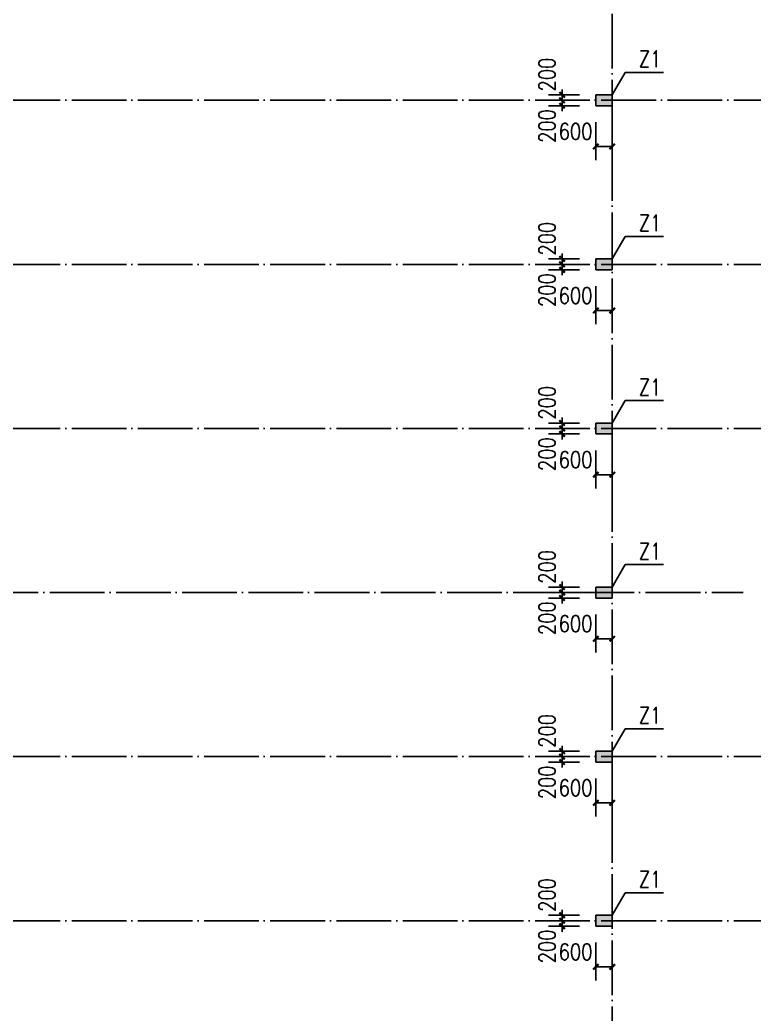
# Model space of a CAD drawing. Extents: x 31695611 to 39053694, y -59225 to 904195.
# Drawn here: x 38627255 to 38654095, y 796844 to 833200 of the extents above; entities that cross this region are included whole.
import ezdxf

# ---------------------------------------------------------------- set-up
doc = ezdxf.new("R2010")
doc.units = 0
doc.header["$LTSCALE"] = 1000
doc.header["$MEASUREMENT"] = 0
doc.linetypes.add('ACAD_ISO04W100', pattern=[30.5, 24, -3, 0.5, -3])
doc.linetypes.add('DOTE', pattern=[2.42, 2, -0.2, 0.02, -0.2])
doc.layers.get('0').update_dxf_attribs({"linetype": 'CONTINUOUS'})
doc.layers.get('DEFPOINTS').update_dxf_attribs({"linetype": 'CONTINUOUS'})
for name, color, linetype in [('COLUMN', 2, 'CONTINUOUS'), ('DOTE', 1, 'ACAD_ISO04W100'), ('PUB_DIM', 3, 'CONTINUOUS'), ('PUB_HATCH', 8, 'CONTINUOUS'), ('柱编号', 4, 'CONTINUOUS')]:
    doc.layers.add(name, color=color, linetype=linetype)
doc.styles.add('DIM_FONT', font='SIMPLEX.shx', dxfattribs={"width": 0.8})
doc.dimstyles.new('DIMN200', dxfattribs={"dimscale": 2, "dimtxt": 300, "dimasz": 100, "dimexe": 250, "dimexo": 300, "dimgap": 150, "dimtad": 1, "dimdec": 0, "dimzin": 0, "dimtxsty": 'DIM_FONT', "dimblk": 'ARCHTICK', "dimcen": 0.09, "dimclrt": 7, "dimazin": 3, "dimtfac": 1, "dimtdec": 0, "dimtix": 1, "dimtmove": 0, "dimatfit": 3, "dimtolj": 1, "dimtzin": 0})

# ---------------------------------------------------------------- blocks, each defined once
blk = doc.blocks.new('_ARCHTICK')
at = {"color": 0, "linetype": 'BYBLOCK', "const_width": 0.4}
blk.add_lwpolyline([(-0.5, -0.5), (0.5, 0.5)], dxfattribs=at)
blk = doc.blocks.new('*D718')
at = {"layer": 'DEFPOINTS', "color": 0}
for p in [(38648309, 830059), (38648909, 830059), (38648909, 828570)]:
    blk.add_point(p, dxfattribs=at)
at = {"layer": 'PUB_DIM', "color": 0}
for p, q in [((38648309, 829459), (38648309, 828070)), ((38648909, 829459), (38648909, 828070)), ((38648309, 828570), (38648909, 828570))]:
    blk.add_line(p, q, dxfattribs=at)
at = {"layer": 'PUB_DIM', "color": 0, "xscale": 200, "yscale": 200, "zscale": 200, "rotation": 180}
blk.add_blockref('_ARCHTICK', (38648309, 828570), dxfattribs=at)
at = {"layer": 'PUB_DIM', "color": 0, "xscale": 200, "yscale": 200, "zscale": 200}
blk.add_blockref('_ARCHTICK', (38648909, 828570), dxfattribs=at)
at = {"layer": 'PUB_DIM', "color": 7, "insert": (38647569, 829120), "char_height": 600, "attachment_point": 5, "style": 'DIM_FONT'}
blk.add_mtext('\\A1;600', dxfattribs=at)
blk = doc.blocks.new('*D719')
at = {"layer": 'DEFPOINTS', "color": 0}
for p in [(38647075, 830259), (38648309, 830259), (38648309, 830059)]:
    blk.add_point(p, dxfattribs=at)
at = {"layer": 'PUB_DIM', "color": 0}
for p, q in [((38647075, 830259), (38647075, 830459)), ((38647709, 830259), (38646575, 830259)), ((38647709, 830059), (38646575, 830059)), ((38647075, 830059), (38647075, 830259)), ((38647075, 830059), (38647075, 829859))]:
    blk.add_line(p, q, dxfattribs=at)
at = {"layer": 'PUB_DIM', "color": 0, "xscale": 200, "yscale": 200, "zscale": 200}
for p, rotation in [((38647075, 830259), 270), ((38647075, 830059), 90)]:
    blk.add_blockref('_ARCHTICK', p, dxfattribs=dict(at, rotation=rotation))
at = {"layer": 'PUB_DIM', "color": 7, "insert": (38646525, 829319), "char_height": 600, "attachment_point": 5, "rotation": 90, "style": 'DIM_FONT'}
blk.add_mtext('\\A1;200', dxfattribs=at)
blk = doc.blocks.new('*D720')
at = {"layer": 'DEFPOINTS', "color": 0}
for p in [(38647075, 830459), (38648309, 830459), (38648309, 830259)]:
    blk.add_point(p, dxfattribs=at)
at = {"layer": 'PUB_DIM', "color": 0}
for p, q in [((38647709, 830459), (38646575, 830459)), ((38647075, 830459), (38647075, 830659)), ((38647075, 830259), (38647075, 830459)), ((38647709, 830259), (38646575, 830259)), ((38647075, 830259), (38647075, 830059))]:
    blk.add_line(p, q, dxfattribs=at)
at = {"layer": 'PUB_DIM', "color": 0, "xscale": 200, "yscale": 200, "zscale": 200}
for p, rotation in [((38647075, 830459), 270), ((38647075, 830259), 90)]:
    blk.add_blockref('_ARCHTICK', p, dxfattribs=dict(at, rotation=rotation))
at = {"layer": 'PUB_DIM', "color": 7, "insert": (38646525, 831199), "char_height": 600, "attachment_point": 5, "rotation": 90, "style": 'DIM_FONT'}
blk.add_mtext('\\A1;200', dxfattribs=at)
blk = doc.blocks.new('*D724')
at = {"layer": 'DEFPOINTS', "color": 0}
for p in [(38648309, 824059), (38648909, 824059), (38648909, 822570)]:
    blk.add_point(p, dxfattribs=at)
at = {"layer": 'PUB_DIM', "color": 0}
for p, q in [((38648309, 823459), (38648309, 822070)), ((38648909, 823459), (38648909, 822070)), ((38648309, 822570), (38648909, 822570))]:
    blk.add_line(p, q, dxfattribs=at)
at = {"layer": 'PUB_DIM', "color": 0, "xscale": 200, "yscale": 200, "zscale": 200, "rotation": 180}
blk.add_blockref('_ARCHTICK', (38648309, 822570), dxfattribs=at)
at = {"layer": 'PUB_DIM', "color": 0, "xscale": 200, "yscale": 200, "zscale": 200}
blk.add_blockref('_ARCHTICK', (38648909, 822570), dxfattribs=at)
at = {"layer": 'PUB_DIM', "color": 7, "insert": (38647569, 823120), "char_height": 600, "attachment_point": 5, "style": 'DIM_FONT'}
blk.add_mtext('\\A1;600', dxfattribs=at)
blk = doc.blocks.new('*D725')
at = {"layer": 'DEFPOINTS', "color": 0}
for p in [(38647075, 824259), (38648309, 824259), (38648309, 824059)]:
    blk.add_point(p, dxfattribs=at)
at = {"layer": 'PUB_DIM', "color": 0}
for p, q in [((38647709, 824259), (38646575, 824259)), ((38647075, 824259), (38647075, 824459)), ((38647075, 824059), (38647075, 824259)), ((38647709, 824059), (38646575, 824059)), ((38647075, 824059), (38647075, 823859))]:
    blk.add_line(p, q, dxfattribs=at)
at = {"layer": 'PUB_DIM', "color": 0, "xscale": 200, "yscale": 200, "zscale": 200}
for p, rotation in [((38647075, 824259), 270), ((38647075, 824059), 90)]:
    blk.add_blockref('_ARCHTICK', p, dxfattribs=dict(at, rotation=rotation))
at = {"layer": 'PUB_DIM', "color": 7, "insert": (38646525, 823319), "char_height": 600, "attachment_point": 5, "rotation": 90, "style": 'DIM_FONT'}
blk.add_mtext('\\A1;200', dxfattribs=at)
blk = doc.blocks.new('*D726')
at = {"layer": 'DEFPOINTS', "color": 0}
for p in [(38647075, 824459), (38648309, 824459), (38648309, 824259)]:
    blk.add_point(p, dxfattribs=at)
at = {"layer": 'PUB_DIM', "color": 0}
for p, q in [((38647075, 824459), (38647075, 824659)), ((38647709, 824459), (38646575, 824459)), ((38647709, 824259), (38646575, 824259)), ((38647075, 824259), (38647075, 824459)), ((38647075, 824259), (38647075, 824059))]:
    blk.add_line(p, q, dxfattribs=at)
at = {"layer": 'PUB_DIM', "color": 0, "xscale": 200, "yscale": 200, "zscale": 200}
for p, rotation in [((38647075, 824459), 270), ((38647075, 824259), 90)]:
    blk.add_blockref('_ARCHTICK', p, dxfattribs=dict(at, rotation=rotation))
at = {"layer": 'PUB_DIM', "color": 7, "insert": (38646525, 825199), "char_height": 600, "attachment_point": 5, "rotation": 90, "style": 'DIM_FONT'}
blk.add_mtext('\\A1;200', dxfattribs=at)
blk = doc.blocks.new('*D730')
at = {"layer": 'DEFPOINTS', "color": 0}
for p in [(38648309, 818059), (38648909, 818059), (38648909, 816570)]:
    blk.add_point(p, dxfattribs=at)
at = {"layer": 'PUB_DIM', "color": 0}
for p, q in [((38648309, 817459), (38648309, 816070)), ((38648909, 817459), (38648909, 816070)), ((38648309, 816570), (38648909, 816570))]:
    blk.add_line(p, q, dxfattribs=at)
at = {"layer": 'PUB_DIM', "color": 0, "xscale": 200, "yscale": 200, "zscale": 200, "rotation": 180}
blk.add_blockref('_ARCHTICK', (38648309, 816570), dxfattribs=at)
at = {"layer": 'PUB_DIM', "color": 0, "xscale": 200, "yscale": 200, "zscale": 200}
blk.add_blockref('_ARCHTICK', (38648909, 816570), dxfattribs=at)
at = {"layer": 'PUB_DIM', "color": 7, "insert": (38647569, 817120), "char_height": 600, "attachment_point": 5, "style": 'DIM_FONT'}
blk.add_mtext('\\A1;600', dxfattribs=at)
blk = doc.blocks.new('*D731')
at = {"layer": 'DEFPOINTS', "color": 0}
for p in [(38647075, 818259), (38648309, 818259), (38648309, 818059)]:
    blk.add_point(p, dxfattribs=at)
at = {"layer": 'PUB_DIM', "color": 0}
for p, q in [((38647075, 818259), (38647075, 818459)), ((38647709, 818259), (38646575, 818259)), ((38647709, 818059), (38646575, 818059)), ((38647075, 818059), (38647075, 818259)), ((38647075, 818059), (38647075, 817859))]:
    blk.add_line(p, q, dxfattribs=at)
at = {"layer": 'PUB_DIM', "color": 0, "xscale": 200, "yscale": 200, "zscale": 200}
for p, rotation in [((38647075, 818259), 270), ((38647075, 818059), 90)]:
    blk.add_blockref('_ARCHTICK', p, dxfattribs=dict(at, rotation=rotation))
at = {"layer": 'PUB_DIM', "color": 7, "insert": (38646525, 817319), "char_height": 600, "attachment_point": 5, "rotation": 90, "style": 'DIM_FONT'}
blk.add_mtext('\\A1;200', dxfattribs=at)
blk = doc.blocks.new('*D732')
at = {"layer": 'DEFPOINTS', "color": 0}
for p in [(38647075, 818459), (38648309, 818459), (38648309, 818259)]:
    blk.add_point(p, dxfattribs=at)
at = {"layer": 'PUB_DIM', "color": 0}
for p, q in [((38647709, 818459), (38646575, 818459)), ((38647075, 818459), (38647075, 818659)), ((38647075, 818259), (38647075, 818459)), ((38647709, 818259), (38646575, 818259)), ((38647075, 818259), (38647075, 818059))]:
    blk.add_line(p, q, dxfattribs=at)
at = {"layer": 'PUB_DIM', "color": 0, "xscale": 200, "yscale": 200, "zscale": 200}
for p, rotation in [((38647075, 818459), 270), ((38647075, 818259), 90)]:
    blk.add_blockref('_ARCHTICK', p, dxfattribs=dict(at, rotation=rotation))
at = {"layer": 'PUB_DIM', "color": 7, "insert": (38646525, 819199), "char_height": 600, "attachment_point": 5, "rotation": 90, "style": 'DIM_FONT'}
blk.add_mtext('\\A1;200', dxfattribs=at)
blk = doc.blocks.new('*D736')
at = {"layer": 'DEFPOINTS', "color": 0}
for p in [(38648309, 812059), (38648909, 812059), (38648909, 810570)]:
    blk.add_point(p, dxfattribs=at)
at = {"layer": 'PUB_DIM', "color": 0}
for p, q in [((38648309, 811459), (38648309, 810070)), ((38648909, 811459), (38648909, 810070)), ((38648309, 810570), (38648909, 810570))]:
    blk.add_line(p, q, dxfattribs=at)
at = {"layer": 'PUB_DIM', "color": 0, "xscale": 200, "yscale": 200, "zscale": 200, "rotation": 180}
blk.add_blockref('_ARCHTICK', (38648309, 810570), dxfattribs=at)
at = {"layer": 'PUB_DIM', "color": 0, "xscale": 200, "yscale": 200, "zscale": 200}
blk.add_blockref('_ARCHTICK', (38648909, 810570), dxfattribs=at)
at = {"layer": 'PUB_DIM', "color": 7, "insert": (38647569, 811120), "char_height": 600, "attachment_point": 5, "style": 'DIM_FONT'}
blk.add_mtext('\\A1;600', dxfattribs=at)
blk = doc.blocks.new('*D737')
at = {"layer": 'DEFPOINTS', "color": 0}
for p in [(38647075, 812259), (38648309, 812259), (38648309, 812059)]:
    blk.add_point(p, dxfattribs=at)
at = {"layer": 'PUB_DIM', "color": 0}
for p, q in [((38647709, 812259), (38646575, 812259)), ((38647075, 812259), (38647075, 812459)), ((38647075, 812059), (38647075, 812259)), ((38647709, 812059), (38646575, 812059)), ((38647075, 812059), (38647075, 811859))]:
    blk.add_line(p, q, dxfattribs=at)
at = {"layer": 'PUB_DIM', "color": 0, "xscale": 200, "yscale": 200, "zscale": 200}
for p, rotation in [((38647075, 812259), 270), ((38647075, 812059), 90)]:
    blk.add_blockref('_ARCHTICK', p, dxfattribs=dict(at, rotation=rotation))
at = {"layer": 'PUB_DIM', "color": 7, "insert": (38646525, 811319), "char_height": 600, "attachment_point": 5, "rotation": 90, "style": 'DIM_FONT'}
blk.add_mtext('\\A1;200', dxfattribs=at)
blk = doc.blocks.new('*D738')
at = {"layer": 'DEFPOINTS', "color": 0}
for p in [(38647075, 812459), (38648309, 812459), (38648309, 812259)]:
    blk.add_point(p, dxfattribs=at)
at = {"layer": 'PUB_DIM', "color": 0}
for p, q in [((38647075, 812459), (38647075, 812659)), ((38647709, 812459), (38646575, 812459)), ((38647709, 812259), (38646575, 812259)), ((38647075, 812259), (38647075, 812459)), ((38647075, 812259), (38647075, 812059))]:
    blk.add_line(p, q, dxfattribs=at)
at = {"layer": 'PUB_DIM', "color": 0, "xscale": 200, "yscale": 200, "zscale": 200}
for p, rotation in [((38647075, 812459), 270), ((38647075, 812259), 90)]:
    blk.add_blockref('_ARCHTICK', p, dxfattribs=dict(at, rotation=rotation))
at = {"layer": 'PUB_DIM', "color": 7, "insert": (38646525, 813199), "char_height": 600, "attachment_point": 5, "rotation": 90, "style": 'DIM_FONT'}
blk.add_mtext('\\A1;200', dxfattribs=at)
blk = doc.blocks.new('*D742')
at = {"layer": 'DEFPOINTS', "color": 0}
for p in [(38648309, 806059), (38648909, 806059), (38648909, 804570)]:
    blk.add_point(p, dxfattribs=at)
at = {"layer": 'PUB_DIM', "color": 0}
for p, q in [((38648309, 805459), (38648309, 804070)), ((38648909, 805459), (38648909, 804070)), ((38648309, 804570), (38648909, 804570))]:
    blk.add_line(p, q, dxfattribs=at)
at = {"layer": 'PUB_DIM', "color": 0, "xscale": 200, "yscale": 200, "zscale": 200, "rotation": 180}
blk.add_blockref('_ARCHTICK', (38648309, 804570), dxfattribs=at)
at = {"layer": 'PUB_DIM', "color": 0, "xscale": 200, "yscale": 200, "zscale": 200}
blk.add_blockref('_ARCHTICK', (38648909, 804570), dxfattribs=at)
at = {"layer": 'PUB_DIM', "color": 7, "insert": (38647569, 805120), "char_height": 600, "attachment_point": 5, "style": 'DIM_FONT'}
blk.add_mtext('\\A1;600', dxfattribs=at)
blk = doc.blocks.new('*D743')
at = {"layer": 'DEFPOINTS', "color": 0}
for p in [(38647075, 806259), (38648309, 806259), (38648309, 806059)]:
    blk.add_point(p, dxfattribs=at)
at = {"layer": 'PUB_DIM', "color": 0}
for p, q in [((38647075, 806259), (38647075, 806459)), ((38647709, 806259), (38646575, 806259)), ((38647709, 806059), (38646575, 806059)), ((38647075, 806059), (38647075, 806259)), ((38647075, 806059), (38647075, 805859))]:
    blk.add_line(p, q, dxfattribs=at)
at = {"layer": 'PUB_DIM', "color": 0, "xscale": 200, "yscale": 200, "zscale": 200}
for p, rotation in [((38647075, 806259), 270), ((38647075, 806059), 90)]:
    blk.add_blockref('_ARCHTICK', p, dxfattribs=dict(at, rotation=rotation))
at = {"layer": 'PUB_DIM', "color": 7, "insert": (38646525, 805319), "char_height": 600, "attachment_point": 5, "rotation": 90, "style": 'DIM_FONT'}
blk.add_mtext('\\A1;200', dxfattribs=at)
blk = doc.blocks.new('*D744')
at = {"layer": 'DEFPOINTS', "color": 0}
for p in [(38647075, 806459), (38648309, 806459), (38648309, 806259)]:
    blk.add_point(p, dxfattribs=at)
at = {"layer": 'PUB_DIM', "color": 0}
for p, q in [((38647709, 806459), (38646575, 806459)), ((38647075, 806459), (38647075, 806659)), ((38647075, 806259), (38647075, 806459)), ((38647709, 806259), (38646575, 806259)), ((38647075, 806259), (38647075, 806059))]:
    blk.add_line(p, q, dxfattribs=at)
at = {"layer": 'PUB_DIM', "color": 0, "xscale": 200, "yscale": 200, "zscale": 200}
for p, rotation in [((38647075, 806459), 270), ((38647075, 806259), 90)]:
    blk.add_blockref('_ARCHTICK', p, dxfattribs=dict(at, rotation=rotation))
at = {"layer": 'PUB_DIM', "color": 7, "insert": (38646525, 807199), "char_height": 600, "attachment_point": 5, "rotation": 90, "style": 'DIM_FONT'}
blk.add_mtext('\\A1;200', dxfattribs=at)
blk = doc.blocks.new('*D748')
at = {"layer": 'DEFPOINTS', "color": 0}
for p in [(38648309, 800059), (38648909, 800059), (38648909, 798570)]:
    blk.add_point(p, dxfattribs=at)
at = {"layer": 'PUB_DIM', "color": 0}
for p, q in [((38648309, 799459), (38648309, 798070)), ((38648909, 799459), (38648909, 798070)), ((38648309, 798570), (38648909, 798570))]:
    blk.add_line(p, q, dxfattribs=at)
at = {"layer": 'PUB_DIM', "color": 0, "xscale": 200, "yscale": 200, "zscale": 200, "rotation": 180}
blk.add_blockref('_ARCHTICK', (38648309, 798570), dxfattribs=at)
at = {"layer": 'PUB_DIM', "color": 0, "xscale": 200, "yscale": 200, "zscale": 200}
blk.add_blockref('_ARCHTICK', (38648909, 798570), dxfattribs=at)
at = {"layer": 'PUB_DIM', "color": 7, "insert": (38647569, 799120), "char_height": 600, "attachment_point": 5, "style": 'DIM_FONT'}
blk.add_mtext('\\A1;600', dxfattribs=at)
blk = doc.blocks.new('*D749')
at = {"layer": 'DEFPOINTS', "color": 0}
for p in [(38647075, 800259), (38648309, 800259), (38648309, 800059)]:
    blk.add_point(p, dxfattribs=at)
at = {"layer": 'PUB_DIM', "color": 0}
for p, q in [((38647709, 800259), (38646575, 800259)), ((38647075, 800259), (38647075, 800459)), ((38647075, 800059), (38647075, 800259)), ((38647709, 800059), (38646575, 800059)), ((38647075, 800059), (38647075, 799859))]:
    blk.add_line(p, q, dxfattribs=at)
at = {"layer": 'PUB_DIM', "color": 0, "xscale": 200, "yscale": 200, "zscale": 200}
for p, rotation in [((38647075, 800259), 270), ((38647075, 800059), 90)]:
    blk.add_blockref('_ARCHTICK', p, dxfattribs=dict(at, rotation=rotation))
at = {"layer": 'PUB_DIM', "color": 7, "insert": (38646525, 799319), "char_height": 600, "attachment_point": 5, "rotation": 90, "style": 'DIM_FONT'}
blk.add_mtext('\\A1;200', dxfattribs=at)
blk = doc.blocks.new('*D750')
at = {"layer": 'DEFPOINTS', "color": 0}
for p in [(38647075, 800459), (38648309, 800459), (38648309, 800259)]:
    blk.add_point(p, dxfattribs=at)
at = {"layer": 'PUB_DIM', "color": 0}
for p, q in [((38647075, 800459), (38647075, 800659)), ((38647709, 800459), (38646575, 800459)), ((38647709, 800259), (38646575, 800259)), ((38647075, 800259), (38647075, 800459)), ((38647075, 800259), (38647075, 800059))]:
    blk.add_line(p, q, dxfattribs=at)
at = {"layer": 'PUB_DIM', "color": 0, "xscale": 200, "yscale": 200, "zscale": 200}
for p, rotation in [((38647075, 800459), 270), ((38647075, 800259), 90)]:
    blk.add_blockref('_ARCHTICK', p, dxfattribs=dict(at, rotation=rotation))
at = {"layer": 'PUB_DIM', "color": 7, "insert": (38646525, 801199), "char_height": 600, "attachment_point": 5, "rotation": 90, "style": 'DIM_FONT'}
blk.add_mtext('\\A1;200', dxfattribs=at)

msp = doc.modelspace()

# ---------------------------------------------------------------- hatches: boundary and pattern name
at = {"layer": 'PUB_HATCH'}
for points in [[(38648909.1, 830058.5), (38648909.1, 830458.5), (38648309.1, 830458.5), (38648309.1, 830058.5)], [(38648909.1, 824058.5), (38648909.1, 824458.5), (38648309.1, 824458.5), (38648309.1, 824058.5)], [(38648909.1, 818058.5), (38648909.1, 818458.5), (38648309.1, 818458.5), (38648309.1, 818058.5)], [(38648909.1, 812058.5), (38648909.1, 812458.5), (38648309.1, 812458.5), (38648309.1, 812058.5)], [(38648909.1, 806058.5), (38648909.1, 806458.5), (38648309.1, 806458.5), (38648309.1, 806058.5)], [(38648909.1, 800058.5), (38648909.1, 800458.5), (38648309.1, 800458.5), (38648309.1, 800058.5)]]:
    msp.add_hatch(color=256, dxfattribs=at).paths.add_polyline_path(points)

# ---------------------------------------------------------------- linework, layer by layer
at = {"layer": 'COLUMN'}
for p, q in [((38648909.1, 830458.5), (38648309.1, 830458.5)), ((38648309.1, 830458.5), (38648309.1, 830058.5)), ((38648909.1, 830058.5), (38648909.1, 830458.5)), ((38648309.1, 830058.5), (38648909.1, 830058.5)), ((38648909.1, 824458.5), (38648309.1, 824458.5)), ((38648309.1, 824458.5), (38648309.1, 824058.5)), ((38648909.1, 824058.5), (38648909.1, 824458.5)), ((38648309.1, 824058.5), (38648909.1, 824058.5)), ((38648909.1, 818458.5), (38648309.1, 818458.5)), ((38648309.1, 818458.5), (38648309.1, 818058.5)), ((38648909.1, 818058.5), (38648909.1, 818458.5)), ((38648309.1, 818058.5), (38648909.1, 818058.5)), ((38648909.1, 812458.5), (38648309.1, 812458.5)), ((38648309.1, 812458.5), (38648309.1, 812058.5)), ((38648909.1, 812058.5), (38648909.1, 812458.5)), ((38648309.1, 812058.5), (38648909.1, 812058.5)), ((38648909.1, 806458.5), (38648309.1, 806458.5)), ((38648309.1, 806458.5), (38648309.1, 806058.5)), ((38648909.1, 806058.5), (38648909.1, 806458.5)), ((38648309.1, 806058.5), (38648909.1, 806058.5)), ((38648909.1, 800458.5), (38648309.1, 800458.5)), ((38648309.1, 800458.5), (38648309.1, 800058.5)), ((38648909.1, 800058.5), (38648909.1, 800458.5)), ((38648309.1, 800058.5), (38648909.1, 800058.5))]:
    msp.add_line(p, q, dxfattribs=at)
at = {"layer": 'DOTE', "linetype": 'DOTE'}
for p, q in [((38648909, 884242.1), (38648909, 784664.7)), ((38614629.5, 830258.6), (38654494.8, 830258.5)), ((38614629.5, 824258.6), (38654494.8, 824258.5)), ((38614629.5, 818258.6), (38654494.8, 818258.5)), ((38613829.5, 812258.6), (38653694.8, 812258.5)), ((38614629.5, 806258.6), (38654494.8, 806258.5)), ((38614629.5, 800258.6), (38654494.8, 800258.5))]:
    msp.add_line(p, q, dxfattribs=at)
at = {"layer": '柱编号'}
for p, q in [((38648909.1, 830458.5), (38649378.5, 831280.3)), ((38649378.5, 831280.3), (38650783.2, 831280.3)), ((38648909.1, 824458.5), (38649378.5, 825280.3)), ((38649378.5, 825280.3), (38650783.2, 825280.3)), ((38648909.1, 818458.5), (38649378.5, 819280.3)), ((38649378.5, 819280.3), (38650783.2, 819280.3)), ((38648909.1, 812458.5), (38649378.5, 813280.3)), ((38649378.5, 813280.3), (38650783.2, 813280.3)), ((38648909.1, 806458.5), (38649378.5, 807280.3)), ((38649378.5, 807280.3), (38650783.2, 807280.3)), ((38648909.1, 800458.5), (38649378.5, 801280.3)), ((38649378.5, 801280.3), (38650783.2, 801280.3))]:
    msp.add_line(p, q, dxfattribs=at)

# ---------------------------------------------------------------- texts
at = {"layer": '柱编号', "style": 'DIM_FONT', "width": 0.8}
for p in [(38649880.9, 831468.3), (38649880.9, 825468.3), (38649880.9, 819468.3), (38649880.9, 813468.3), (38649880.9, 807468.3), (38649880.9, 801468.3)]:
    msp.add_text('Z1', height=600, dxfattribs=at).set_placement(p)

# ---------------------------------------------------------------- dimensions: what is measured, and where the dimension line sits
at = {"layer": 'PUB_DIM'}
for base, p1, p2, angle, picture, middle in [((38647074.7, 830458.5), (38648309.1, 830258.5), (38648309.1, 830458.5), 90, '*D720', (38646524.7, 831198.5)), ((38647074.7, 830258.5), (38648309.1, 830058.5), (38648309.1, 830258.5), 90, '*D719', (38646524.7, 829318.5)), ((38648909.1, 828569.7), (38648309.1, 830058.5), (38648909.1, 830058.5), 0.00001, '*D718', (38647569.1, 829119.7)), ((38647074.7, 824458.5), (38648309.1, 824258.5), (38648309.1, 824458.5), 90, '*D726', (38646524.7, 825198.5)), ((38647074.7, 824258.5), (38648309.1, 824058.5), (38648309.1, 824258.5), 90, '*D725', (38646524.7, 823318.5)), ((38648909.1, 822569.7), (38648309.1, 824058.5), (38648909.1, 824058.5), 0.00001, '*D724', (38647569.1, 823119.7)), ((38647074.7, 818458.5), (38648309.1, 818258.5), (38648309.1, 818458.5), 90, '*D732', (38646524.7, 819198.5)), ((38647074.7, 818258.5), (38648309.1, 818058.5), (38648309.1, 818258.5), 90, '*D731', (38646524.7, 817318.5)), ((38648909.1, 816569.7), (38648309.1, 818058.5), (38648909.1, 818058.5), 0.00001, '*D730', (38647569.1, 817119.7)), ((38647074.7, 812458.5), (38648309.1, 812258.5), (38648309.1, 812458.5), 90, '*D738', (38646524.7, 813198.5)), ((38647074.7, 812258.5), (38648309.1, 812058.5), (38648309.1, 812258.5), 90, '*D737', (38646524.7, 811318.5)), ((38648909.1, 810569.7), (38648309.1, 812058.5), (38648909.1, 812058.5), 0.00001, '*D736', (38647569.1, 811119.7)), ((38647074.7, 806458.5), (38648309.1, 806258.5), (38648309.1, 806458.5), 90, '*D744', (38646524.7, 807198.5)), ((38647074.7, 806258.5), (38648309.1, 806058.5), (38648309.1, 806258.5), 90, '*D743', (38646524.7, 805318.5)), ((38648909.1, 804569.7), (38648309.1, 806058.5), (38648909.1, 806058.5), 0.00001, '*D742', (38647569.1, 805119.7)), ((38647074.7, 800458.5), (38648309.1, 800258.5), (38648309.1, 800458.5), 90, '*D750', (38646524.7, 801198.5)), ((38647074.7, 800258.5), (38648309.1, 800058.5), (38648309.1, 800258.5), 90, '*D749', (38646524.7, 799318.5)), ((38648909.1, 798569.7), (38648309.1, 800058.5), (38648909.1, 800058.5), 0.00001, '*D748', (38647569.1, 799119.7))]:
    dim = msp.add_linear_dim(base=base, p1=p1, p2=p2, angle=angle, dimstyle='DIMN200', dxfattribs=at)
    dim.commit()
    dim.dimension.update_dxf_attribs({"geometry": picture, "text_midpoint": middle, "dimtype": 129})

doc.saveas('drawing.dxf')
